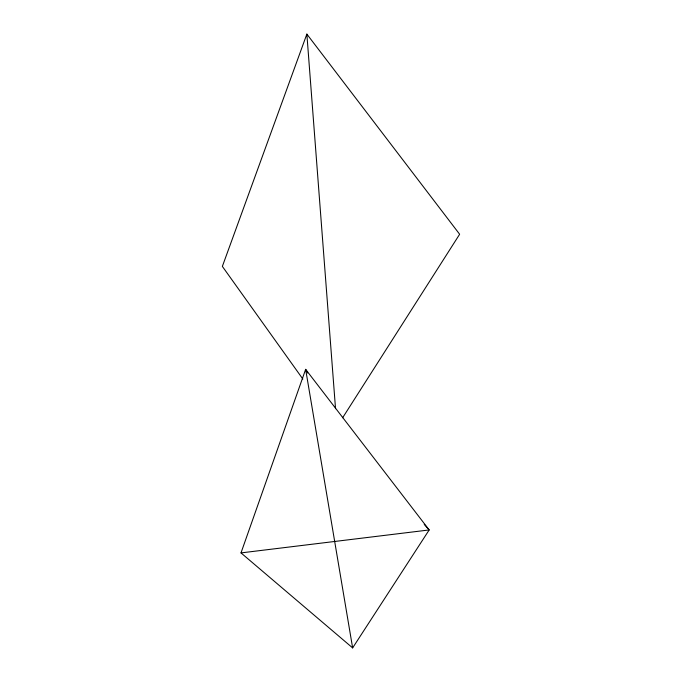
<?xml version="1.0" encoding="UTF-8"?>
<svg xmlns="http://www.w3.org/2000/svg" width="682" height="682" viewBox="0 0 682 682"><rect width="100%" height="100%" fill="white"/><g stroke="black" fill="none" stroke-linecap="round" stroke-linejoin="round"><path stroke-width="1.02" d="M241.002 552.906L305.647 369.337L429.183 529.948L352.637 647.9L241.002 552.906L429.183 529.948L424.221 524.39M342.628 417.768L459.642 234.258L306.857 34.1L222.358 266.398L302.859 379.056M307.667 373.037L305.647 369.337L352.637 647.9M306.857 34.1L335.535 408.68"/></g></svg>
